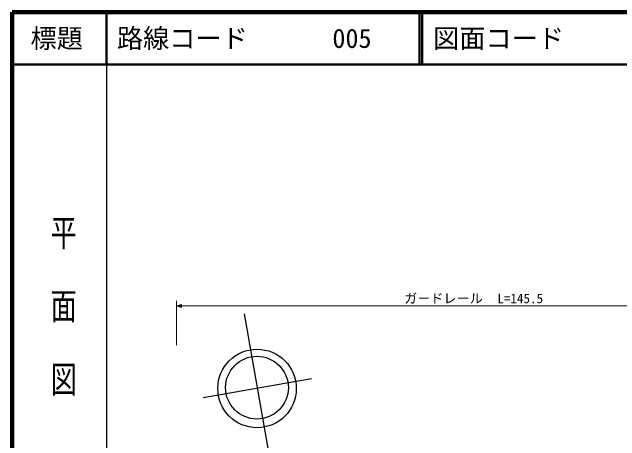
# Model space of a CAD drawing. Units: millimetres, scale not verified. Extents: x 40000 to 680000, y 20000 to 380000.
# Drawn here: x 40000 to 156024, y 298138 to 380000 of the extents above; entities that cross this region are included whole.
import ezdxf
from ezdxf.enums import TextEntityAlignment as Align

# ---------------------------------------------------------------- set-up
doc = ezdxf.new("R2010")
doc.units = ezdxf.units.MM
doc.header["$LTSCALE"] = 1000
for name, color, linetype, lineweight in [('M-BMK-SRVR', 3, 'Continuous', 25), ('M-STR-HTXT', 7, 'Continuous', 13), ('M-TTL', 2, 'Continuous', 140), ('M-TTL-BAND', 7, 'Continuous', 25), ('M-TTL-LINE', 7, 'Continuous', 50)]:
    doc.layers.add(name, color=color, linetype=linetype, lineweight=lineweight)
doc.layers.add('M-TTL-TXT', color=7, linetype='Continuous')
doc.styles.add('@ＭＳ ゴシック', font='')
doc.styles.add('ＭＳ ゴシック', font='')
doc.styles.get('@ＭＳ ゴシック').set_extended_font_data('@MS Gothic')
doc.styles.get('ＭＳ ゴシック').set_extended_font_data('MS Gothic')

msp = doc.modelspace()

# ---------------------------------------------------------------- linework, layer by layer
at = {"layer": 'M-BMK-SRVR'}
for p, q in [((84283, 322421), (90013, 289900)), ((97129, 309967), (76469, 306321))]:
    msp.add_line(p, q, dxfattribs=at)
for centre, major_axis in [((86757, 308137), (0, 7499)), ((86738, 308294), (0, 5999))]:
    msp.add_ellipse(centre, major_axis=major_axis, ratio=0.999157, dxfattribs=at)
at = {"layer": 'M-STR-HTXT'}
for p, q in [((71365, 316400), (71365, 324899)), ((71365, 323899), (72364, 324179)), ((71365, 323899), (212766, 323899)), ((72364, 323619), (71365, 323899)), ((71645, 323899), (72324, 324099)), ((72324, 323699), (71645, 323899)), ((71805, 323899), (72284, 324019)), ((72284, 323779), (71805, 323899)), ((72044, 323899), (72244, 323939)), ((72244, 323859), (72044, 323899)), ((72244, 323939), (72244, 323859)), ((72284, 324019), (72284, 323779)), ((72324, 324099), (72324, 323699)), ((72364, 324179), (72364, 323619))]:
    msp.add_line(p, q, dxfattribs=at)
at = {"layer": 'M-TTL'}
for p, q in [((40000, 380000), (40000, 20000)), ((680000, 380000), (40000, 380000))]:
    msp.add_line(p, q, dxfattribs=at)
at = {"layer": 'M-TTL-BAND'}
msp.add_line((58000, 370000), (58000, 20000), dxfattribs=at)
at = {"layer": 'M-TTL-LINE'}
for p, q in [((58000, 380000), (58000, 370000)), ((117750, 380000), (117750, 370000)), ((118250, 380000), (118250, 370000)), ((40000, 370000), (680000, 370000))]:
    msp.add_line(p, q, dxfattribs=at)

# ---------------------------------------------------------------- texts
at = {"layer": 'M-STR-HTXT', "style": 'ＭＳ ゴシック'}
for s, p in [('ガ－ドレール', (114842, 323873)), ('L=145.5', (132635, 323873))]:
    msp.add_text(s, height=1833, dxfattribs=at).set_placement(p, align=Align.BOTTOM_LEFT)
at = {"layer": 'M-TTL-BAND', "style": '@ＭＳ ゴシック', "width": 1.4}
msp.add_text('平  面  図', height=3666, rotation=270, dxfattribs=at).set_placement((49777, 306475), align=Align.MIDDLE_RIGHT)
at = {"layer": 'M-TTL-TXT', "style": 'ＭＳ ゴシック'}
msp.add_text('標題', height=3666, dxfattribs=at).set_placement((48500, 375000), align=Align.MIDDLE_CENTER)
for s, p in [('路線コード', (60000, 375000)), ('図面コード', (120380, 375000)), ('005', (101142, 375000))]:
    msp.add_text(s, height=3666, dxfattribs=at).set_placement(p, align=Align.MIDDLE_LEFT)

doc.saveas('drawing.dxf')
